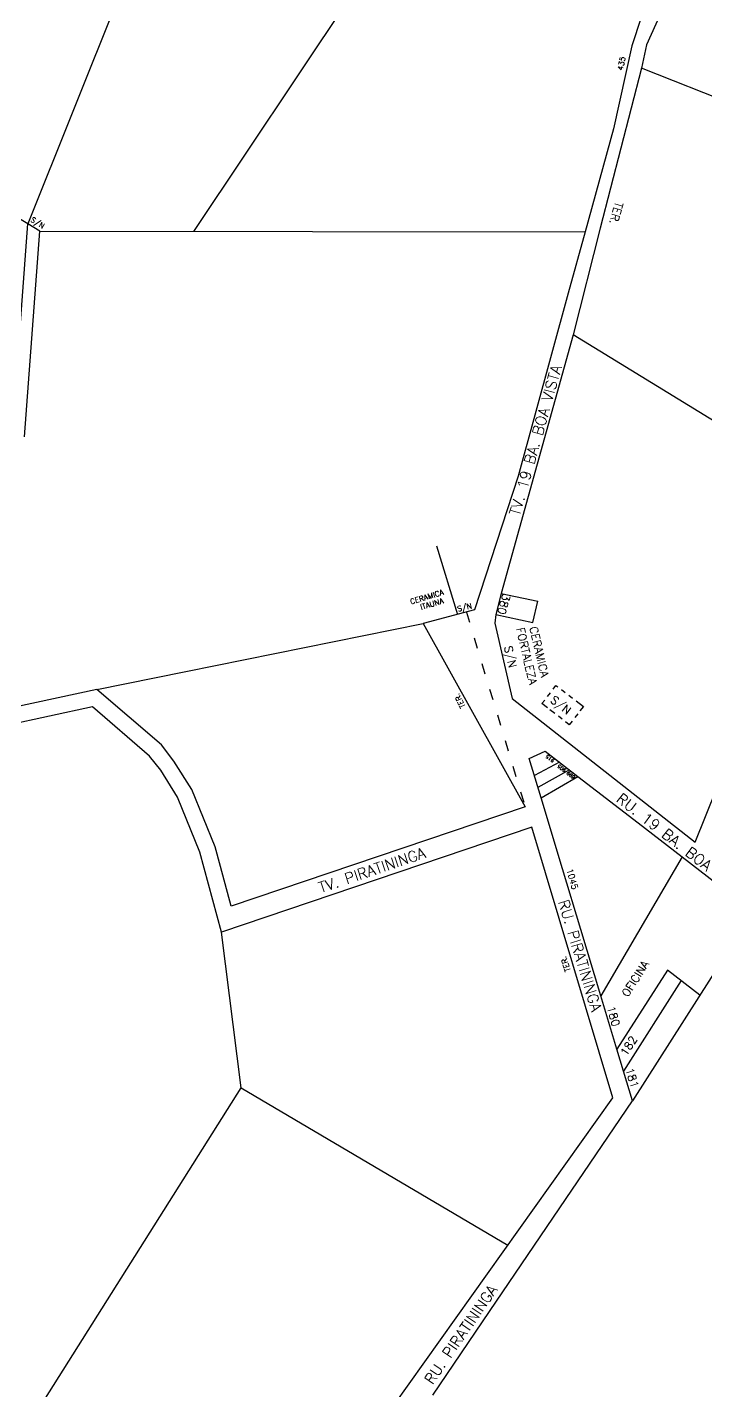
# Model space of a CAD drawing. Extents: x 714896 to 749292, y 8417558 to 8447149.
# Drawn here: x 736976 to 737355, y 8428636 to 8429398 of the extents above; entities that cross this region are included whole.
import ezdxf

# ---------------------------------------------------------------- set-up
doc = ezdxf.new("R2010")
doc.units = 0
doc.header["$MEASUREMENT"] = 0
doc.linetypes.add('ACAD_ISO03W100', pattern=[30, 12, -18])
for name, color, linetype in [('LOTE', 7, 'CONTINUOUS'), ('NUM-PORTA', 7, 'CONTINUOUS'), ('QUADRA', 6, 'CONTINUOUS'), ('TEXTO', 7, 'CONTINUOUS'), ('TEXTODERUA', 3, 'CONTINUOUS')]:
    doc.layers.add(name, color=color, linetype=linetype)
doc.styles.add('ROMANS', font='ROMANS.SHX', dxfattribs={"height": 1.5})

msp = doc.modelspace()

# ---------------------------------------------------------------- linework, layer by layer
at = {"layer": 'LOTE', "color": 7}
for p, q in [((737069.11, 8429283.83), (737353.1, 8429708.68)), ((737120.57, 8429647.85, 176.21), (736976.33, 8429287.98)), ((737495.59, 8429305.34), (737319.55, 8429374.96)), ((736983.05, 8429283.95), (737287.96, 8429283.54)), ((737427.57, 8429136.52), (737281.2, 8429226.03)), ((737204.9, 8429108.16), (737216.51, 8429069.86)), ((737241.05, 8429081.5), (737261.47, 8429077.21)), ((737258.74, 8429065.39), (737261.47, 8429077.21)), ((737015.05, 8429027.95), (737197.34, 8429064.83)), ((737238.06, 8429069.88), (737258.74, 8429065.39)), ((737266.95, 8429024.07), (737268.52, 8429026.11)), ((737270.09, 8429028.16), (737271.66, 8429030.2)), ((737271.66, 8429030.2), (737272.68, 8429029.41)), ((737274.72, 8429027.84), (737276.76, 8429026.27)), ((737263.81, 8429019.99), (737265.38, 8429022.03)), ((737266.87, 8429017.64), (737263.81, 8429019.99)), ((737278.8, 8429024.7), (737280.85, 8429023.12)), ((737282.89, 8429021.55), (737286.97, 8429018.41)), ((737286.97, 8429018.41), (737285.03, 8429015.9)), ((737270.95, 8429014.49), (737268.25, 8429016.57)), ((737275.03, 8429011.35), (737272.99, 8429012.92)), ((737280.68, 8429010.25), (737279.11, 8429008.21)), ((737283.83, 8429014.34), (737282.25, 8429012.29)), ((737279.11, 8429008.21), (737277.07, 8429009.78)), ((737342.23, 8428934.33), (737296.72, 8428856.77)), ((737381.8, 8428903.77), (737314.42, 8428798.15)), ((737333.91, 8428871.19), (737305.71, 8428826.99)), ((737341.61, 8428865.24), (737309.4, 8428814.76)), ((737095.6, 8428805.43, 519.62), (737244.76, 8428717.39, 521.37))]:
    msp.add_line(p, q, dxfattribs=at)
at = {"layer": 'LOTE', "color": 7, "linetype": 'ACAD_ISO03W100', "ltscale": 0.5}
msp.add_lwpolyline([(737221.54, 8429071.18), (737254.38, 8428962.4)], dxfattribs=at)
at = {"layer": 'LOTE', "color": 7, "flags": 128}
for points in [[(737273.6, 8428987.34), (737259.56, 8428979.85)], [(737279.14, 8428983.06), (737261.58, 8428973.15)], [(737263.32, 8428967.4), (737283.89, 8428979.39)], [(736972.37, 8428609.77), (737095.6, 8428805.43), (737084.68, 8428892.41)]]:
    msp.add_lwpolyline(points, dxfattribs=at)
at = {"layer": 'LOTE', "color": 7, "linetype": 'CONTINUOUS', "flags": 128}
msp.add_lwpolyline([(737352.07, 8428857.16), (737333.91, 8428871.19)], dxfattribs=at)
at = {"layer": 'QUADRA', "color": 6}
msp.add_lwpolyline([(737102.05, 8428517.03), (737303.47, 8428799.82), (737258.22, 8428951.03), (737084.68, 8428892.41), (737072.51, 8428937.06), (737060, 8428967.84), (737050.66, 8428982.79), (737044.49, 8428990.71), (737012.58, 8429018.2), (736964.43, 8429007.73), (736956.64, 8429021.74), (736965.43, 8429140.62), (736927.7, 8429163.26), (736928.36, 8429172.19), (736966.09, 8429149.56), (736976.33, 8429287.98), (736674.96, 8429468.8), (736535.08, 8429117.64), (736673.3, 8429063.97), (736596.87, 8428876.76), (736644.44, 8428855.43), (736655.8, 8428842.71), (736959.93, 8428614.63)], dxfattribs=at)
at = {"layer": 'QUADRA', "color": 6, "linetype": 'CONTINUOUS'}
for points in [[(736974.56, 8429169.13), (736983.05, 8429283.95), (736976.33, 8429287.98), (736674.96, 8429468.8)], [(737319.22, 8429403.25), (737314.02, 8429387.58), (737303.87, 8429341.07), (737287.96, 8429283.54), (737278.52, 8429249.41), (737250.53, 8429147.16), (737226.18, 8429072.4), (737197.34, 8429064.83), (737254.38, 8428962.4), (737254.38, 8428962.4), (737090.05, 8428906.95), (737084.04, 8428928.99), (737081.05, 8428939.95), (737068.05, 8428971.95), (737058.05, 8428987.95), (737051.05, 8428996.95), (737015.05, 8429027.95), (736969.05, 8429017.95)]]:
    msp.add_lwpolyline(points, dxfattribs=at)
msp.add_lwpolyline([(737486.62, 8429283.07), (737430.83, 8429305.14), (737434.19, 8429313.49), (737489.98, 8429291.42), (737531.47, 8429394.38), (737356.25, 8429463.37), (737322.26, 8429388.06), (737319.55, 8429374.96), (737296.3, 8429285.59), (737281.2, 8429226.03), (737241.05, 8429081.5), (737238.06, 8429069.88), (737237.4, 8429064.93), (737247.12, 8429022.82), (737349.47, 8428942.67), (737349.47, 8428942.67), (737427.57, 8429136.52)], close=True, dxfattribs=at)
at = {"layer": 'QUADRA', "linetype": 'CONTINUOUS'}
msp.add_lwpolyline([(737202.76, 8428633.64), (737234.48, 8428680.38), (737270.27, 8428733.11), (737314.42, 8428798.15), (737309.4, 8428814.76), (737305.71, 8428826.99), (737296.72, 8428856.77), (737285.53, 8428893.82), (737275.28, 8428927.8), (737263.32, 8428967.4), (737256.67, 8428989.42), (737265.69, 8428993.45), (737283.89, 8428979.39), (737317.55, 8428953.39), (737342.23, 8428934.33), (737361.99, 8428919.07)], dxfattribs=at)

# ---------------------------------------------------------------- texts
at = {"layer": 'NUM-PORTA', "style": 'ROMANS'}
for s, height, rotation, p in [('435', 3, 77.95702, (737308.94, 8429373.53)), ('S/N', 4.492, 283.136, (737242.63, 8429051.7)), ('915', 2, 142.90268, (737271, 8428988.57)), ('905', 2, 142.90268, (737277.56, 8428983.14)), ('899', 2, 142.90268, (737282.61, 8428979.24))]:
    msp.add_text(s, height=height, rotation=rotation, dxfattribs=at).set_placement(p)
at = {"layer": 'NUM-PORTA', "color": 7, "style": 'ROMANS'}
for s, height, rotation, p in [('S/N', 3, 328.78066, (736977.64, 8429289.51)), ('380', 4.492, 254.76397, (737241.91, 8429081.7)), ('S/N', 3, 13.73816, (737216.87, 8429071.36)), ('S/N', 4.5, 322.49346, (737268.09, 8429021.21)), ('1045', 3.462, 285.44878, (737277.56, 8428927.31)), ('180', 4.5, 285.44878, (737300.1, 8428850.42)), ('182', 4.466, 57.2748, (737311.06, 8428822.8)), ('181', 4.47, 287.2567, (737310.41, 8428815.77))]:
    msp.add_text(s, height=height, rotation=rotation, dxfattribs=at).set_placement(p)
at = {"layer": 'TEXTO', "style": 'ROMANS'}
for s, height, rotation, p in [('TER.', 4.506, 254.48968, (737304.93, 8429300.69)), ('CERAMICA', 3, 16.67979, (737190.66, 8429075.42)), ('ITAUNA', 3, 16.67979, (737196.31, 8429072.33)), ('FORTALEZA', 4.492, 283.136, (737249.42, 8429061.96)), ('CERAMICA', 4.492, 283.136, (737256.79, 8429062.5)), ('TER.', 3, 116.09771, (737221.07, 8429018.34)), ('TER.', 3.082, 108.29189, (737279.85, 8428870.91)), ('OFICINA', 4.446, 57.54299, (737311.87, 8428855.75))]:
    msp.add_text(s, height=height, rotation=rotation, dxfattribs=at).set_placement(p)
at = {"layer": 'TEXTODERUA', "style": 'ROMANS'}
for s, rotation, p in [('TV. 19 BA. BOA VISTA ', 74.18751, (737251.26, 8429124.48)), ('RU. 19 BA. BOA VISTA ', 322.12646, (737304.82, 8428965.75)), ('TV. PIRATININGA ', 18.70341, (737140.16, 8428914.12)), ('RU. PIRATININGA ', 286.89602, (737272.8, 8428909.37)), ('RU. PIRATININGA', 55.52289, (737202.61, 8428639.2))]:
    msp.add_text(s, height=6, rotation=rotation, dxfattribs=at).set_placement(p)

doc.saveas('drawing.dxf')
